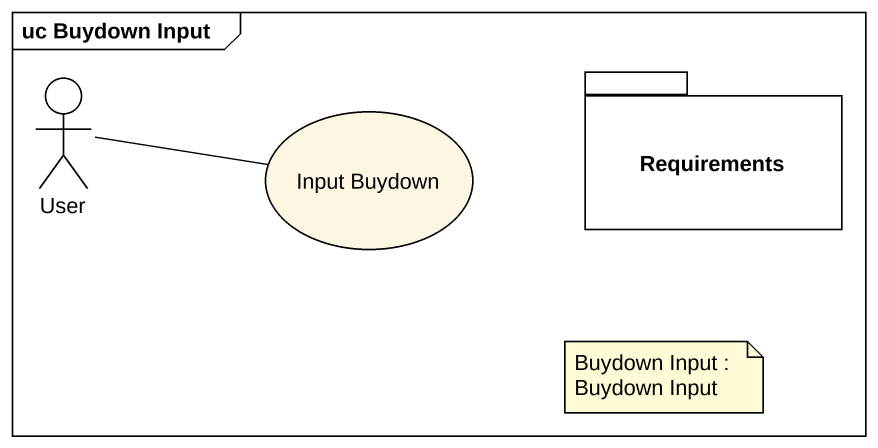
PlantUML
@startuml
mainframe uc Buydown Input
actor User
usecase "Input Buydown" as Input_Buydown
package Requirements {
}
User -right- Input_Buydown
note as N1
  Buydown Input : Buydown Input
end note
@enduml
